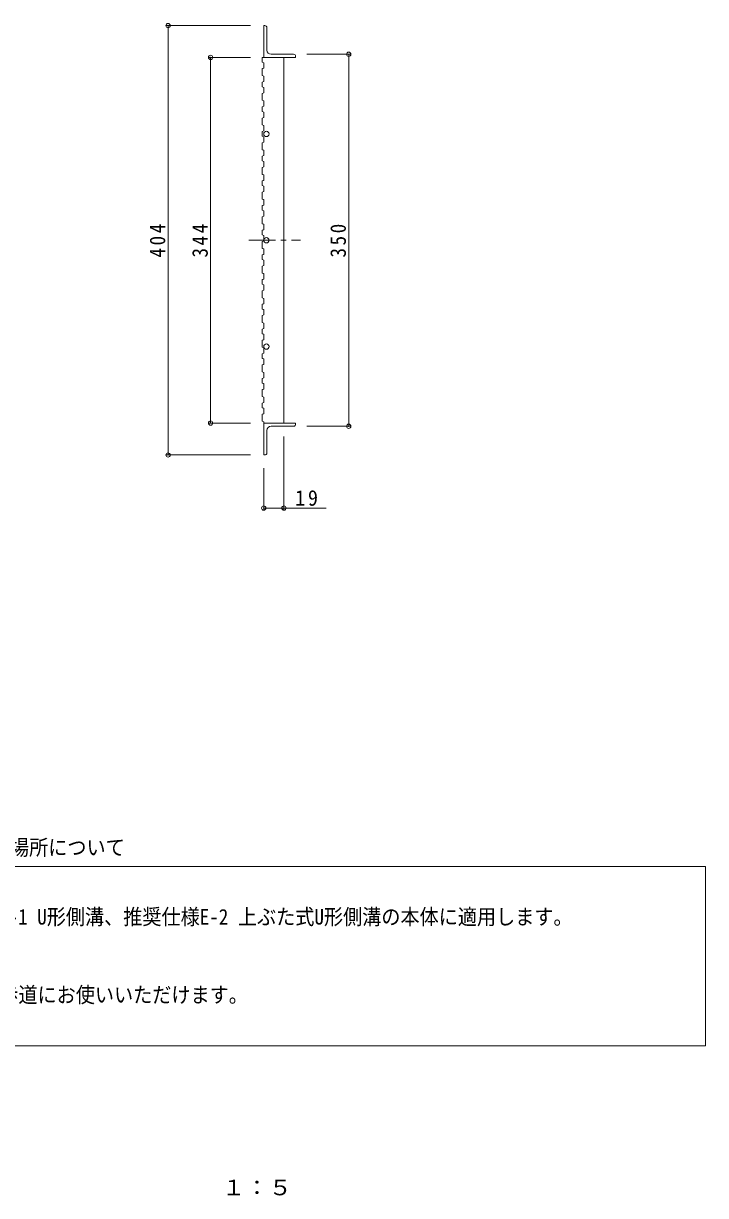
# Model space of a CAD drawing. Units: millimetres, scale not verified. Extents: x -905 to 910, y -686 to 571.
# Drawn here: x 268 to 910, y -680 to 423 of the extents above; entities that cross this region are included whole.
import ezdxf
from ezdxf.enums import TextEntityAlignment as Align

# ---------------------------------------------------------------- set-up
doc = ezdxf.new("R2010")
doc.units = ezdxf.units.MM
doc.header["$LTSCALE"] = 5
doc.header["$PDMODE"] = 32
doc.header["$PDSIZE"] = 4
doc.linetypes.add('CHAIN1', pattern=[8, 5, -1, 1, -1])
for name, color, linetype, lineweight in [('1-1_1-1ﾚｲﾔ', 2, 'Continuous', 9), ('1-2_1-2ﾚｲﾔ', 3, 'Continuous', 9), ('1-4_1-4ﾚｲﾔ', 7, 'Continuous', 9), ('F-5_F-5ﾚｲﾔ', 2, 'Continuous', 9)]:
    doc.layers.add(name, color=color, linetype=linetype, lineweight=lineweight)
doc.styles.add('ＭＳ ゴシック', font='')
doc.styles.get('ＭＳ ゴシック').set_extended_font_data('MS Gothic')

msp = doc.modelspace()

# ---------------------------------------------------------------- linework, layer by layer
at = {"layer": '1-1_1-1ﾚｲﾔ'}
for p, q in [((494.276, 420.967), (494.276, 390.967)), ((495.276, 420.967), (494.276, 420.967)), ((497.276, 397.967), (497.276, 418.967)), ((494.276, 390.967), (524.276, 390.967)), ((501.276, 393.967), (522.276, 393.967)), ((524.276, 391.967), (524.276, 390.967)), ((494.276, 46.967), (524.276, 46.967)), ((494.276, 16.967), (494.276, 46.967)), ((524.276, 45.967), (524.276, 46.967)), ((497.276, 39.967), (497.276, 18.967)), ((501.276, 43.967), (522.276, 43.967)), ((495.276, 16.967), (494.276, 16.967))]:
    msp.add_line(p, q, dxfattribs=at)
for centre, radius, start, end in [((495.276, 418.967), 2, 0, 90), ((501.276, 397.967), 4, 180, 270), ((522.276, 391.967), 2, 0, 90), ((522.276, 45.967), 2, 270, 0), ((501.276, 39.967), 4, 90, 180), ((495.276, 18.967), 2, 270, 0)]:
    msp.add_arc(centre, radius, start, end, dxfattribs=at)
at = {"layer": '1-2_1-2ﾚｲﾔ'}
for p, q in [((494.276, 390.967), (492.776, 390.967)), ((513.276, 390.967), (513.276, 46.967)), ((492.776, 380.424), (494.276, 380.935)), ((492.776, 367.741), (494.276, 368.252)), ((494.276, 373.365), (494.276, 368.252)), ((492.776, 357.197), (494.276, 357.709)), ((492.776, 344.514), (494.276, 345.026)), ((494.276, 350.139), (494.276, 345.026)), ((492.776, 333.971), (494.276, 334.482)), ((494.276, 339.596), (494.276, 334.482)), ((492.776, 321.288), (494.276, 321.799)), ((494.276, 326.913), (494.276, 321.799)), ((492.776, 310.745), (494.276, 311.256)), ((494.276, 316.369), (494.276, 311.256)), ((492.776, 298.062), (494.276, 298.573)), ((494.276, 303.686), (494.276, 298.573)), ((492.776, 287.518), (494.276, 288.03)), ((494.276, 293.143), (494.276, 288.03)), ((494.276, 280.46), (494.276, 275.347)), ((492.776, 274.835), (494.276, 275.347)), ((492.776, 264.292), (494.276, 264.803)), ((494.276, 269.916), (494.276, 264.803)), ((494.276, 257.233), (494.276, 252.12)), ((492.776, 251.609), (494.276, 252.12)), ((494.276, 246.69), (494.276, 241.577)), ((492.776, 241.066), (494.276, 241.577)), ((494.276, 234.007), (494.276, 228.894)), ((492.776, 228.383), (494.276, 228.894)), ((494.276, 223.464), (494.276, 218.351)), ((492.776, 217.839), (494.276, 218.351)), ((494.276, 210.781), (494.276, 205.668)), ((492.776, 205.156), (494.276, 205.668)), ((494.276, 200.238), (494.276, 195.124)), ((492.776, 194.613), (494.276, 195.124)), ((494.276, 187.555), (494.276, 182.441)), ((492.776, 181.93), (494.276, 182.441)), ((494.276, 177.011), (494.276, 171.898)), ((492.776, 171.387), (494.276, 171.898)), ((492.776, 158.704), (494.276, 159.215)), ((494.276, 164.328), (494.276, 159.215)), ((492.776, 148.16), (494.276, 148.672)), ((494.276, 153.785), (494.276, 148.672)), ((492.776, 135.477), (494.276, 135.989)), ((494.276, 141.102), (494.276, 135.989)), ((492.776, 124.934), (494.276, 125.446)), ((494.276, 130.559), (494.276, 125.446)), ((492.776, 112.251), (494.276, 112.762)), ((494.276, 117.876), (494.276, 112.762)), ((492.776, 101.708), (494.276, 102.219)), ((494.276, 107.332), (494.276, 102.219)), ((492.776, 89.025), (494.276, 89.536)), ((494.276, 94.649), (494.276, 89.536)), ((492.776, 78.481), (494.276, 78.993)), ((494.276, 84.106), (494.276, 78.993)), ((492.776, 65.798), (494.276, 66.31)), ((494.276, 71.423), (494.276, 66.31)), ((492.776, 55.255), (494.276, 55.767)), ((494.276, 60.88), (494.276, 55.767))]:
    msp.add_line(p, q, dxfattribs=at)
at = {"layer": '1-2_1-2ﾚｲﾔ', "linetype": 'CHAIN1'}
msp.add_line((480.372, 218.967), (528.7, 218.967), dxfattribs=at)
at = {"layer": '1-2_1-2ﾚｲﾔ'}
for points in [[(492.776, 390.967), (492.776, 386.56), (494.276, 386.048), (494.276, 380.935)], [(492.776, 380.424), (492.776, 373.876), (494.276, 373.365)], [(492.776, 367.741), (492.776, 363.333), (494.276, 362.822), (494.276, 357.709)], [(492.776, 357.197), (492.776, 350.65), (494.276, 350.139)], [(492.776, 344.514), (492.776, 340.107), (494.276, 339.596)], [(492.776, 333.971), (492.776, 327.424), (494.276, 326.913)], [(492.776, 321.288), (492.776, 316.88), (494.276, 316.369)], [(492.776, 310.745), (492.776, 304.197), (494.276, 303.686)], [(492.776, 298.062), (492.776, 293.654), (494.276, 293.143)], [(492.776, 287.518), (492.776, 280.971), (494.276, 280.46)], [(492.776, 274.835), (492.776, 270.428), (494.276, 269.916)], [(492.776, 264.292), (492.776, 257.745), (494.276, 257.233)], [(492.776, 251.609), (492.776, 247.202), (494.276, 246.69)], [(492.776, 241.066), (492.776, 234.518), (494.276, 234.007)], [(492.776, 228.383), (492.776, 223.975), (494.276, 223.464)], [(492.776, 217.839), (492.776, 211.292), (494.276, 210.781)], [(492.776, 205.156), (492.776, 200.749), (494.276, 200.238)], [(492.776, 194.613), (492.776, 188.066), (494.276, 187.555)], [(492.776, 181.93), (492.776, 177.523), (494.276, 177.011)], [(492.776, 171.387), (492.776, 164.839), (494.276, 164.328)], [(492.776, 158.704), (492.776, 154.296), (494.276, 153.785)], [(492.776, 148.16), (492.776, 141.613), (494.276, 141.102)], [(492.776, 135.477), (492.776, 131.07), (494.276, 130.559)], [(492.776, 124.934), (492.776, 118.387), (494.276, 117.876)], [(492.776, 112.251), (492.776, 107.844), (494.276, 107.332)], [(492.776, 101.708), (492.776, 95.161), (494.276, 94.649)], [(492.776, 89.025), (492.776, 84.617), (494.276, 84.106)], [(492.776, 78.481), (492.776, 71.934), (494.276, 71.423)], [(492.776, 65.798), (492.776, 61.391), (494.276, 60.88)], [(492.776, 55.255), (492.776, 48.708), (494.276, 48.197), (494.276, 46.967)]]:
    msp.add_lwpolyline(points, dxfattribs=at)
for centre in [(496.776, 318.967), (496.776, 218.967), (496.776, 118.967)]:
    msp.add_circle(centre, 2.5, dxfattribs=at)
at = {"layer": '1-4_1-4ﾚｲﾔ'}
for p, q in [((481.776, 420.967), (402.776, 420.967)), ((404.276, 16.967), (404.276, 420.967)), ((481.776, 390.967), (442.776, 390.967)), ((444.276, 46.967), (444.276, 390.967)), ((534.776, 393.967), (575.776, 393.967)), ((574.276, 43.967), (574.276, 393.967)), ((481.776, 46.967), (442.776, 46.967)), ((513.276, 34.467), (513.276, -34.533)), ((534.776, 43.967), (575.776, 43.967)), ((481.776, 16.967), (402.776, 16.967)), ((494.276, 4.467), (494.276, -34.533)), ((494.276, -33.033), (553.048, -33.033))]:
    msp.add_line(p, q, dxfattribs=at)
for p in [(404.276, 420.967), (444.276, 390.967), (574.276, 393.967), (444.276, 46.967), (574.276, 43.967), (404.276, 16.967), (494.276, -33.033), (513.276, -33.033)]:
    msp.add_point(p, dxfattribs=at)
at = {"layer": 'F-5_F-5ﾚｲﾔ'}
msp.add_line((40, -370.069), (910, -370.069), dxfattribs=at)
msp.add_lwpolyline([(910, -370.069), (910, -539.054), (40, -539.054)], dxfattribs=at)

# ---------------------------------------------------------------- texts
at = {"layer": '1-4_1-4ﾚｲﾔ', "color": 2, "char_height": 14.66, "attachment_point": 7, "rotation": 90, "style": 'ＭＳ ゴシック'}
for s, insert in [('\\T1.27;\\W0.9;404', (401.776, 202.717)), ('\\T1.27;\\W0.9;344', (441.776, 202.717)), ('\\T1.27;\\W0.9;350', (571.776, 202.717))]:
    msp.add_mtext(s, dxfattribs=dict(at, insert=insert))
at = {"layer": '1-4_1-4ﾚｲﾔ', "color": 2, "insert": (523.795, -30.982), "char_height": 14.66, "attachment_point": 7, "style": 'ＭＳ ゴシック'}
msp.add_mtext('\\T1.27;\\W0.95;19', dxfattribs=at)
at = {"layer": 'F-5_F-5ﾚｲﾔ', "color": 7, "style": 'ＭＳ ゴシック', "width": 0.9}
for s, p in [('適用Ｕ形側溝および、設置場所について', (39.559, -364.004)), ('\u3000JIS A 5372 推奨仕様E-1 U形側溝、推奨仕様E-2 上ぶた式U形側溝の本体に適用します。', (56.474, -429.251)), ('\u3000適用荷重 歩行用は、歩道にお使いいただけます。', (56.474, -502.659))]:
    msp.add_text(s, height=14.66, dxfattribs=at).set_placement(p, align=Align.BOTTOM_LEFT)
at = {"layer": 'F-5_F-5ﾚｲﾔ', "style": 'ＭＳ ゴシック', "width": 1.1}
msp.add_text('１：５', height=14.66, dxfattribs=at).set_placement((454.889, -683.96), align=Align.BOTTOM_LEFT)

doc.saveas('drawing.dxf')
